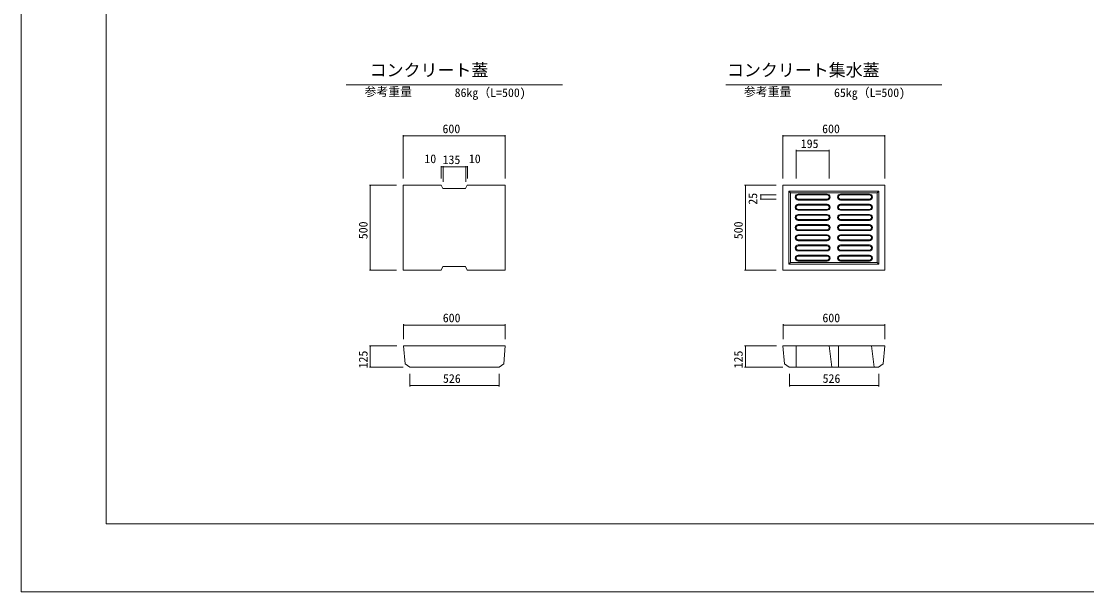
# Model space of a CAD drawing. Units: millimetres on the paper, scale 1:20. Extents: x 0 to 841, y 0 to 594.
# Drawn here: x 0 to 314.2, y 0 to 168.1 of the extents above; entities that cross this region are included whole.
import ezdxf
from ezdxf.enums import TextEntityAlignment as Align

# ---------------------------------------------------------------- set-up
doc = ezdxf.new("R2010")
doc.units = ezdxf.units.MM
for name, color, linetype, lineweight in [('D-STR-DIM（寸法）', 7, 'Continuous', 18), ('D-STR-HTXT（旗揚げ）', 4, 'Continuous', 18), ('D-STR（構造物外形線）', 1, 'Continuous', 18), ('D-TTL(外枠）', 2, 'Continuous', 18), ('DEFPOINTS_2', 8, 'Continuous', 18)]:
    doc.layers.add(name, color=color, linetype=linetype, lineweight=lineweight)
doc.layers.add('D-STR-TXT（文字）', color=7, linetype='Continuous')
doc.styles.add('ＭＳ ゴシック', font='')
doc.styles.get('ＭＳ ゴシック').set_extended_font_data('MS Gothic')

msp = doc.modelspace()

# ---------------------------------------------------------------- linework, layer by layer
at = {"layer": 'D-STR-DIM（寸法）'}
for p, q in [((112.663, 121.832), (112.663, 134.603)), ((112.663, 134.353), (112.813, 134.378)), ((112.663, 134.353), (112.683, 134.353)), ((112.813, 134.328), (112.663, 134.353)), ((112.683, 134.353), (142.643, 134.353)), ((142.513, 134.378), (142.663, 134.353)), ((142.663, 134.353), (142.513, 134.328)), ((142.663, 134.353), (142.643, 134.353)), ((142.663, 121.832), (142.663, 134.603)), ((224.628, 121.832), (224.628, 134.603)), ((224.628, 134.353), (224.778, 134.378)), ((224.628, 134.353), (224.648, 134.353)), ((224.778, 134.328), (224.628, 134.353)), ((224.648, 134.353), (254.608, 134.353)), ((254.478, 134.378), (254.628, 134.353)), ((254.628, 134.353), (254.478, 134.328)), ((254.628, 134.353), (254.608, 134.353)), ((254.628, 121.832), (254.628, 134.603)), ((228.503, 121.832), (228.503, 130.214)), ((228.503, 129.964), (228.653, 129.989)), ((228.503, 129.964), (228.523, 129.964)), ((228.653, 129.939), (228.503, 129.964)), ((228.523, 129.964), (238.233, 129.964)), ((238.103, 129.989), (238.253, 129.964)), ((238.253, 129.964), (238.103, 129.939)), ((238.253, 129.964), (238.233, 129.964)), ((238.253, 121.832), (238.253, 130.214)), ((123.868, 121.832), (123.868, 125.493)), ((123.868, 125.243), (124.018, 125.268)), ((123.868, 125.243), (123.888, 125.243)), ((124.018, 125.218), (123.868, 125.243)), ((123.888, 125.243), (124.348, 125.243)), ((124.218, 125.268), (124.368, 125.243)), ((124.368, 125.243), (124.218, 125.218)), ((124.368, 125.243), (124.348, 125.243)), ((124.368, 120.832), (124.368, 125.493)), ((124.368, 120.832), (124.368, 125.493)), ((124.368, 125.243), (124.518, 125.268)), ((124.368, 125.243), (124.388, 125.243)), ((124.518, 125.218), (124.368, 125.243)), ((124.388, 125.243), (131.098, 125.243)), ((130.968, 125.268), (131.118, 125.243)), ((131.118, 125.243), (130.968, 125.218)), ((131.118, 125.243), (131.098, 125.243)), ((131.118, 120.832), (131.118, 125.493)), ((131.118, 120.832), (131.118, 125.493)), ((131.118, 125.243), (131.268, 125.268)), ((131.118, 125.243), (131.138, 125.243)), ((131.268, 125.218), (131.118, 125.243)), ((131.598, 125.243), (131.138, 125.243)), ((131.468, 125.268), (131.618, 125.243)), ((131.618, 125.243), (131.468, 125.218)), ((131.618, 125.243), (131.598, 125.243)), ((131.618, 121.832), (131.618, 125.493)), ((110.663, 119.832), (102.676, 119.832)), ((102.901, 119.682), (102.926, 119.832)), ((102.926, 119.832), (102.926, 119.812)), ((102.926, 119.832), (102.951, 119.682)), ((102.926, 119.812), (102.926, 94.852)), ((222.628, 119.832), (213.318, 119.832)), ((213.543, 119.682), (213.568, 119.832)), ((213.568, 119.832), (213.568, 119.812)), ((213.568, 119.832), (213.593, 119.682)), ((213.568, 119.812), (213.568, 94.852)), ((222.628, 116.957), (217.865, 116.957)), ((218.09, 116.807), (218.115, 116.957)), ((218.115, 116.957), (218.115, 116.937)), ((218.115, 116.957), (218.14, 116.807)), ((218.115, 116.937), (218.115, 115.727)), ((222.628, 115.707), (217.865, 115.707)), ((218.115, 115.707), (218.09, 115.857)), ((218.14, 115.857), (218.115, 115.707)), ((218.115, 115.707), (218.115, 115.727)), ((110.663, 94.832), (102.676, 94.832)), ((102.926, 94.832), (102.901, 94.982)), ((102.951, 94.982), (102.926, 94.832)), ((102.926, 94.832), (102.926, 94.852)), ((222.628, 94.832), (213.318, 94.832)), ((213.568, 94.832), (213.543, 94.982)), ((213.593, 94.982), (213.568, 94.832)), ((213.568, 94.832), (213.568, 94.852)), ((112.743, 74.449), (112.743, 78.863)), ((112.743, 78.613), (112.893, 78.638)), ((112.743, 78.613), (112.763, 78.613)), ((112.893, 78.588), (112.743, 78.613)), ((112.763, 78.613), (142.723, 78.613)), ((142.593, 78.638), (142.743, 78.613)), ((142.743, 78.613), (142.593, 78.588)), ((142.743, 78.613), (142.723, 78.613)), ((142.743, 74.449), (142.743, 78.863)), ((224.709, 74.449), (224.709, 78.863)), ((224.709, 78.613), (224.859, 78.638)), ((224.709, 78.613), (224.729, 78.613)), ((224.859, 78.588), (224.709, 78.613)), ((224.729, 78.613), (254.689, 78.613)), ((254.559, 78.638), (254.709, 78.613)), ((254.709, 78.613), (254.559, 78.588)), ((254.709, 78.613), (254.689, 78.613)), ((254.709, 74.449), (254.709, 78.863)), ((110.743, 72.449), (102.676, 72.449)), ((102.901, 72.299), (102.926, 72.449)), ((102.926, 72.449), (102.926, 72.429)), ((102.926, 72.449), (102.951, 72.299)), ((102.926, 72.429), (102.926, 66.219)), ((222.709, 72.449), (213.318, 72.449)), ((213.543, 72.299), (213.568, 72.449)), ((213.568, 72.449), (213.568, 72.429)), ((213.568, 72.449), (213.593, 72.299)), ((213.568, 72.429), (213.568, 66.219)), ((112.594, 66.199), (102.676, 66.199)), ((102.926, 66.199), (102.901, 66.349)), ((102.951, 66.349), (102.926, 66.199)), ((102.926, 66.199), (102.926, 66.219)), ((224.56, 66.199), (213.318, 66.199)), ((213.568, 66.199), (213.543, 66.349)), ((213.593, 66.349), (213.568, 66.199)), ((213.568, 66.199), (213.568, 66.219)), ((114.594, 64.199), (114.594, 60.49)), ((140.893, 64.199), (140.893, 60.49)), ((226.56, 64.199), (226.56, 60.49)), ((252.858, 64.199), (252.858, 60.49)), ((114.594, 60.74), (114.744, 60.765)), ((114.594, 60.74), (114.614, 60.74)), ((114.744, 60.715), (114.594, 60.74)), ((114.614, 60.74), (140.873, 60.74)), ((140.743, 60.765), (140.893, 60.74)), ((140.893, 60.74), (140.743, 60.715)), ((140.893, 60.74), (140.873, 60.74)), ((226.56, 60.74), (226.71, 60.765)), ((226.56, 60.74), (226.58, 60.74)), ((226.71, 60.715), (226.56, 60.74)), ((226.58, 60.74), (252.838, 60.74)), ((252.708, 60.765), (252.858, 60.74)), ((252.858, 60.74), (252.708, 60.715)), ((252.858, 60.74), (252.838, 60.74))]:
    msp.add_line(p, q, dxfattribs=at)
at = {"layer": 'D-STR-HTXT（旗揚げ）'}
for p, q in [((95.852, 149.386), (159.635, 149.386)), ((207.736, 149.386), (271.52, 149.386))]:
    msp.add_line(p, q, dxfattribs=at)
at = {"layer": 'D-STR（構造物外形線）'}
for p, q in [((112.663, 119.832), (123.788, 119.832)), ((112.663, 94.832), (112.663, 119.832)), ((123.788, 119.832), (124.288, 118.832)), ((131.038, 118.832), (131.538, 119.832)), ((131.538, 119.832), (142.663, 119.832)), ((142.663, 94.832), (142.663, 119.832)), ((224.628, 119.832), (224.628, 94.832)), ((254.628, 119.832), (224.628, 119.832)), ((254.628, 94.832), (254.628, 119.832)), ((124.288, 118.832), (131.038, 118.832)), ((226.378, 118.082), (252.878, 118.082)), ((226.378, 96.582), (226.378, 118.082)), ((226.378, 118.082), (226.878, 117.582)), ((226.878, 117.582), (252.378, 117.582)), ((226.878, 97.082), (226.878, 117.582)), ((237.628, 117.207), (229.128, 117.207)), ((237.628, 116.957), (229.128, 116.957)), ((250.128, 117.207), (241.628, 117.207)), ((250.128, 116.957), (241.628, 116.957)), ((252.378, 117.582), (252.878, 118.082)), ((252.378, 117.582), (252.378, 97.082)), ((252.878, 118.082), (252.878, 96.582)), ((229.128, 115.707), (237.628, 115.707)), ((229.128, 115.457), (237.628, 115.457)), ((237.628, 114.207), (229.128, 114.207)), ((237.628, 113.957), (229.128, 113.957)), ((241.628, 115.707), (250.128, 115.707)), ((241.628, 115.457), (250.128, 115.457)), ((250.128, 114.207), (241.628, 114.207)), ((250.128, 113.957), (241.628, 113.957)), ((229.128, 112.707), (237.628, 112.707)), ((229.128, 112.457), (237.628, 112.457)), ((237.628, 111.207), (229.128, 111.207)), ((237.628, 110.957), (229.128, 110.957)), ((241.628, 112.707), (250.128, 112.707)), ((241.628, 112.457), (250.128, 112.457)), ((250.128, 111.207), (241.628, 111.207)), ((250.128, 110.957), (241.628, 110.957)), ((229.128, 109.707), (237.628, 109.707)), ((229.128, 109.457), (237.628, 109.457)), ((237.628, 108.207), (229.128, 108.207)), ((237.628, 107.957), (229.128, 107.957)), ((241.628, 109.707), (250.128, 109.707)), ((241.628, 109.457), (250.128, 109.457)), ((250.128, 108.207), (241.628, 108.207)), ((250.128, 107.957), (241.628, 107.957)), ((229.128, 106.707), (237.628, 106.707)), ((229.128, 106.457), (237.628, 106.457)), ((237.628, 105.207), (229.128, 105.207)), ((237.628, 104.957), (229.128, 104.957)), ((229.128, 103.707), (237.628, 103.707)), ((241.628, 106.707), (250.128, 106.707)), ((241.628, 106.457), (250.128, 106.457)), ((250.128, 105.207), (241.628, 105.207)), ((250.128, 104.957), (241.628, 104.957)), ((241.628, 103.707), (250.128, 103.707)), ((229.128, 103.457), (237.628, 103.457)), ((237.628, 102.207), (229.128, 102.207)), ((237.628, 101.957), (229.128, 101.957)), ((229.128, 100.707), (237.628, 100.707)), ((241.628, 103.457), (250.128, 103.457)), ((250.128, 102.207), (241.628, 102.207)), ((250.128, 101.957), (241.628, 101.957)), ((241.628, 100.707), (250.128, 100.707)), ((229.128, 100.457), (237.628, 100.457)), ((237.628, 99.207), (229.128, 99.207)), ((237.628, 98.957), (229.128, 98.957)), ((229.128, 97.707), (237.628, 97.707)), ((229.128, 97.457), (237.628, 97.457)), ((241.628, 100.457), (250.128, 100.457)), ((250.128, 99.207), (241.628, 99.207)), ((250.128, 98.957), (241.628, 98.957)), ((241.628, 97.707), (250.128, 97.707)), ((241.628, 97.457), (250.128, 97.457)), ((112.663, 94.832), (123.788, 94.832)), ((123.788, 94.832), (124.288, 95.832)), ((124.288, 95.832), (131.038, 95.832)), ((131.038, 95.832), (131.538, 94.832)), ((131.538, 94.832), (142.663, 94.832)), ((224.628, 94.832), (254.628, 94.832)), ((226.878, 97.082), (226.378, 96.582)), ((252.878, 96.582), (226.378, 96.582)), ((252.378, 97.082), (226.878, 97.082)), ((252.378, 97.082), (252.878, 96.582)), ((112.743, 72.449), (113.163, 67.201)), ((112.743, 72.449), (142.743, 72.449)), ((142.324, 67.201), (142.743, 72.449)), ((224.628, 72.449), (254.628, 72.449)), ((225.048, 67.201), (224.628, 72.449)), ((228.503, 72.449), (228.503, 66.199)), ((238.253, 72.449), (239.003, 66.199)), ((241.003, 72.449), (241.003, 66.199)), ((250.753, 72.449), (251.503, 66.199)), ((254.628, 72.449), (254.208, 67.201)), ((114.594, 66.199), (113.163, 67.201)), ((114.594, 66.199), (140.893, 66.199)), ((140.893, 66.199), (142.324, 67.201)), ((226.479, 66.199), (225.048, 67.201)), ((252.777, 66.199), (226.479, 66.199)), ((252.777, 66.199), (254.208, 67.201))]:
    msp.add_line(p, q, dxfattribs=at)
for centre, radius, start, end in [((229.128, 116.332), 0.875, 90, 180), ((229.128, 116.332), 0.875, 180, 270), ((229.128, 116.332), 0.625, 90, 180), ((229.128, 116.332), 0.625, 180, 270), ((237.628, 116.332), 0.875, 0, 90), ((237.628, 116.332), 0.625, 0, 90), ((237.628, 116.332), 0.625, 270, 0), ((237.628, 116.332), 0.875, 270, 0), ((241.628, 116.332), 0.875, 90, 180), ((241.628, 116.332), 0.875, 180, 270), ((241.628, 116.332), 0.625, 90, 180), ((241.628, 116.332), 0.625, 180, 270), ((250.128, 116.332), 0.875, 0, 90), ((250.128, 116.332), 0.625, 0, 90), ((250.128, 116.332), 0.625, 270, 0), ((250.128, 116.332), 0.875, 270, 0), ((229.128, 113.332), 0.875, 90, 180), ((229.128, 113.332), 0.875, 180, 270), ((229.128, 113.332), 0.625, 90, 180), ((229.128, 113.332), 0.625, 180, 270), ((237.628, 113.332), 0.875, 0, 90), ((237.628, 113.332), 0.625, 0, 90), ((237.628, 113.332), 0.625, 270, 0), ((237.628, 113.332), 0.875, 270, 0), ((241.628, 113.332), 0.875, 90, 180), ((241.628, 113.332), 0.875, 180, 270), ((241.628, 113.332), 0.625, 90, 180), ((241.628, 113.332), 0.625, 180, 270), ((250.128, 113.332), 0.875, 0, 90), ((250.128, 113.332), 0.625, 0, 90), ((250.128, 113.332), 0.625, 270, 0), ((250.128, 113.332), 0.875, 270, 0), ((229.128, 110.332), 0.875, 90, 180), ((229.128, 110.332), 0.875, 180, 270), ((229.128, 110.332), 0.625, 90, 180), ((229.128, 110.332), 0.625, 180, 270), ((237.628, 110.332), 0.875, 0, 90), ((237.628, 110.332), 0.625, 0, 90), ((237.628, 110.332), 0.625, 270, 0), ((237.628, 110.332), 0.875, 270, 0), ((241.628, 110.332), 0.875, 90, 180), ((241.628, 110.332), 0.875, 180, 270), ((241.628, 110.332), 0.625, 90, 180), ((241.628, 110.332), 0.625, 180, 270), ((250.128, 110.332), 0.875, 0, 90), ((250.128, 110.332), 0.625, 0, 90), ((250.128, 110.332), 0.625, 270, 0), ((250.128, 110.332), 0.875, 270, 0), ((229.128, 107.332), 0.875, 90, 180), ((229.128, 107.332), 0.875, 180, 270), ((229.128, 107.332), 0.625, 90, 180), ((229.128, 107.332), 0.625, 180, 270), ((237.628, 107.332), 0.875, 0, 90), ((237.628, 107.332), 0.625, 0, 90), ((237.628, 107.332), 0.625, 270, 0), ((237.628, 107.332), 0.875, 270, 0), ((241.628, 107.332), 0.875, 90, 180), ((241.628, 107.332), 0.875, 180, 270), ((241.628, 107.332), 0.625, 90, 180), ((241.628, 107.332), 0.625, 180, 270), ((250.128, 107.332), 0.875, 0, 90), ((250.128, 107.332), 0.625, 0, 90), ((250.128, 107.332), 0.625, 270, 0), ((250.128, 107.332), 0.875, 270, 0), ((229.128, 104.332), 0.875, 90, 180), ((229.128, 104.332), 0.875, 180, 270), ((229.128, 104.332), 0.625, 90, 180), ((229.128, 104.332), 0.625, 180, 270), ((237.628, 104.332), 0.875, 0, 90), ((237.628, 104.332), 0.625, 0, 90), ((237.628, 104.332), 0.625, 270, 0), ((237.628, 104.332), 0.875, 270, 0), ((241.628, 104.332), 0.875, 90, 180), ((241.628, 104.332), 0.875, 180, 270), ((241.628, 104.332), 0.625, 90, 180), ((241.628, 104.332), 0.625, 180, 270), ((250.128, 104.332), 0.875, 0, 90), ((250.128, 104.332), 0.625, 0, 90), ((250.128, 104.332), 0.625, 270, 0), ((250.128, 104.332), 0.875, 270, 0), ((229.128, 101.332), 0.875, 90, 180), ((229.128, 101.332), 0.875, 180, 270), ((229.128, 101.332), 0.625, 90, 180), ((229.128, 101.332), 0.625, 180, 270), ((237.628, 101.332), 0.875, 0, 90), ((237.628, 101.332), 0.625, 0, 90), ((237.628, 101.332), 0.625, 270, 0), ((237.628, 101.332), 0.875, 270, 0), ((241.628, 101.332), 0.875, 90, 180), ((241.628, 101.332), 0.875, 180, 270), ((241.628, 101.332), 0.625, 90, 180), ((241.628, 101.332), 0.625, 180, 270), ((250.128, 101.332), 0.875, 0, 90), ((250.128, 101.332), 0.625, 0, 90), ((250.128, 101.332), 0.625, 270, 0), ((250.128, 101.332), 0.875, 270, 0), ((229.128, 98.332), 0.875, 90, 180), ((229.128, 98.332), 0.875, 180, 270), ((229.128, 98.332), 0.625, 90, 180), ((229.128, 98.332), 0.625, 180, 270), ((237.628, 98.332), 0.875, 0, 90), ((237.628, 98.332), 0.625, 0, 90), ((237.628, 98.332), 0.625, 270, 0), ((237.628, 98.332), 0.875, 270, 0), ((241.628, 98.332), 0.875, 90, 180), ((241.628, 98.332), 0.875, 180, 270), ((241.628, 98.332), 0.625, 90, 180), ((241.628, 98.332), 0.625, 180, 270), ((250.128, 98.332), 0.875, 0, 90), ((250.128, 98.332), 0.625, 0, 90), ((250.128, 98.332), 0.625, 270, 0), ((250.128, 98.332), 0.875, 270, 0)]:
    msp.add_arc(centre, radius, start, end, dxfattribs=at)
at = {"layer": 'D-TTL(外枠）'}
for p, q in [((25, 20), (25, 574)), ((820, 20), (25, 20))]:
    msp.add_line(p, q, dxfattribs=at)
at = {"layer": 'DEFPOINTS_2'}
for q in [(0, 594), (840, 0)]:
    msp.add_line((0, 0), q, dxfattribs=at)

# ---------------------------------------------------------------- texts
at = {"layer": 'D-STR-DIM（寸法）', "style": 'ＭＳ ゴシック'}
for s, p in [('600', (124.216, 134.403)), ('600', (236.181, 134.403)), ('195', (229.878, 130.014)), ('10', (118.872, 125.568)), ('10', (131.992, 125.568)), ('135', (124.243, 125.293)), ('600', (124.297, 78.663)), ('600', (236.262, 78.663)), ('526', (124.359, 60.79)), ('526', (236.324, 60.79))]:
    msp.add_text(s, height=2.566, dxfattribs=at).set_placement(p, align=Align.BOTTOM_LEFT)
for s, p in [('25', (217.79, 114.085)), ('500', (102.876, 103.912)), ('500', (213.518, 103.912)), ('125', (102.876, 65.824)), ('125', (213.518, 65.824))]:
    msp.add_text(s, height=2.566, rotation=90, dxfattribs=at).set_placement(p, align=Align.BOTTOM_LEFT)
at = {"layer": 'D-STR-TXT（文字）', "style": 'ＭＳ ゴシック'}
for s, height, p in [('コンクリート蓋', 3.666, (102.731, 150.835)), ('コンクリート集水蓋', 3.666, (208.118, 150.835)), ('参考重量', 2.566, (101.231, 145.319)), ('86kg（L=500)', 2.566, (127.802, 145.055)), ('参考重量', 2.566, (213.115, 145.319)), ('65kg（L=500)', 2.566, (239.687, 145.055))]:
    msp.add_text(s, height=height, dxfattribs=at).set_placement(p, align=Align.BOTTOM_LEFT)

doc.saveas('drawing.dxf')
